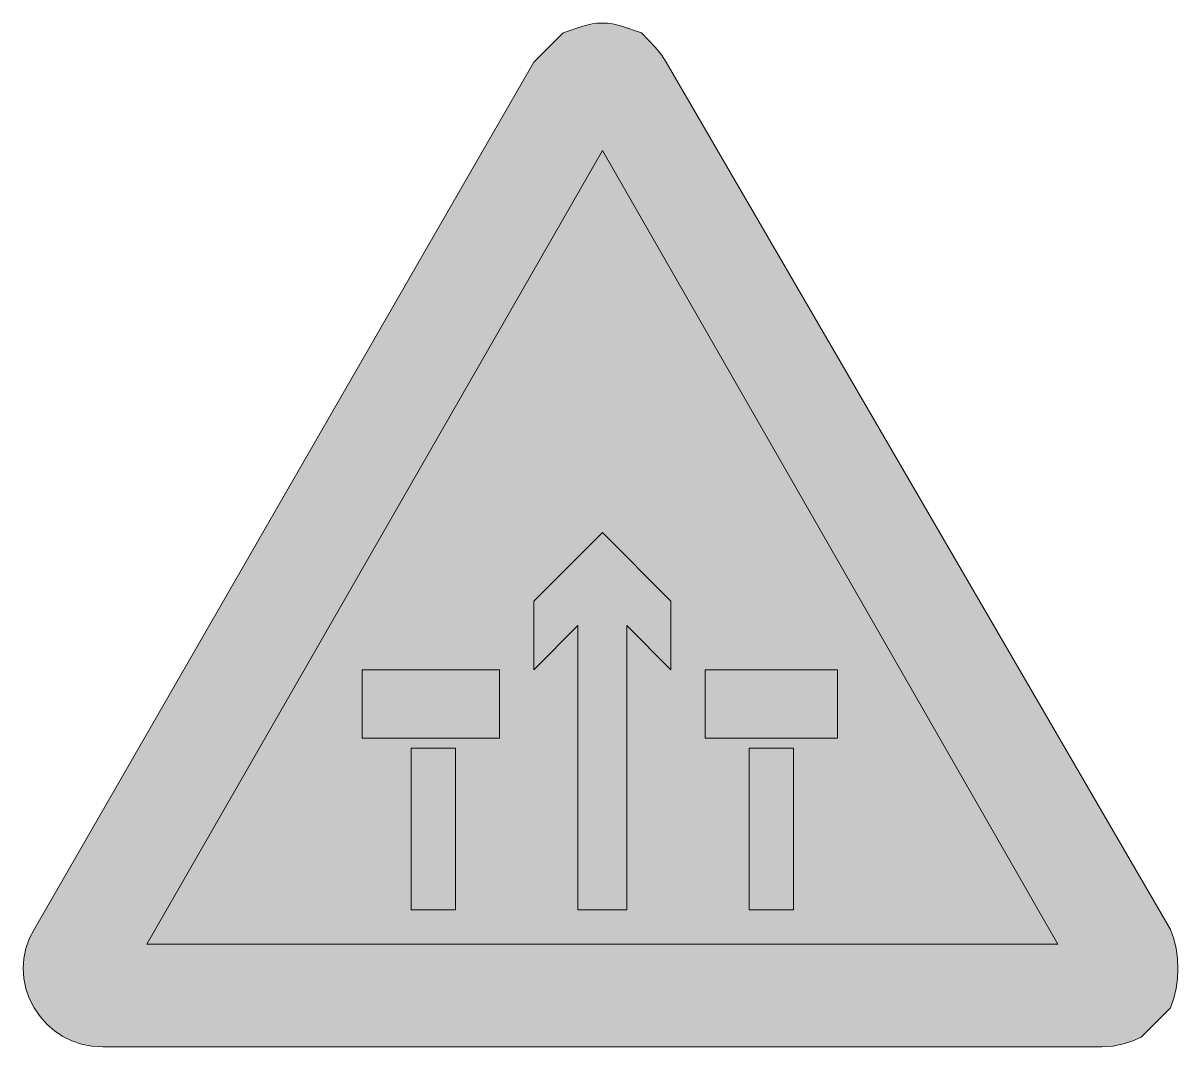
# Model space of a CAD drawing. Header units: metres. Extents: x 141 to 424, y 10 to 261.
import ezdxf

# ---------------------------------------------------------------- set-up
doc = ezdxf.new("R2010")
doc.units = ezdxf.units.M
for name, color, linetype, true_color in [('FILL_BLACK_000000', 7, 'Continuous', 0x000000), ('FILL_RED_FF0000', 7, 'Continuous', 0xff0000), ('FILL_WHITE_FFFFFF', 7, 'Continuous', 0xffffff)]:
    doc.layers.add(name, color=color, linetype=linetype, true_color=true_color)

msp = doc.modelspace()

# ---------------------------------------------------------------- hatches: boundary and pattern name
at = {"layer": 'FILL_BLACK_000000', "true_color": 0x000000}
h = msp.add_hatch(color=7, dxfattribs=at)
h.dxf.hatch_style = 1
h.paths.add_polyline_path([(299.73, 119.28), (299.73, 102.48), (288.93, 113.28), (288.93, 43.68), (276.93, 43.68), (276.93, 113.28), (266.13, 102.48), (266.13, 119.28), (282.93, 136.08), (299.73, 119.28)])
h = msp.add_hatch(color=7, dxfattribs=at)
h.dxf.hatch_style = 1
h.paths.add_polyline_path([(246.93, 43.68), (236.13, 43.68), (236.13, 83.28), (246.93, 83.28), (246.93, 43.68)])
h = msp.add_hatch(color=7, dxfattribs=at)
h.dxf.hatch_style = 1
h.paths.add_polyline_path([(329.73, 43.68), (318.93, 43.68), (318.93, 83.28), (329.73, 83.28), (329.73, 43.68)])
at = {"layer": 'FILL_RED_FF0000', "true_color": 0xff0000}
h = msp.add_hatch(color=7, dxfattribs=at)
h.dxf.hatch_style = 1
h.paths.add_polyline_path([(266.13, 251.28), (273.33, 258.48), (278.13, 260.13), (280.42, 260.67), (281.63, 260.83), (282.93, 260.88), (284.23, 260.83), (285.44, 260.67), (287.73, 260.13), (292.53, 258.48), (295.98, 254.88), (297.42, 253.08), (298.53, 251.28), (422.13, 38.88), (422.92, 36.58), (423.48, 34.19), (423.82, 31.75), (423.93, 29.28), (423.82, 26.81), (423.48, 24.37), (422.92, 21.98), (422.13, 19.68), (414.93, 12.48), (412.92, 11.6), (410.58, 10.83), (408.01, 10.29), (405.33, 10.08), (160.53, 10.08), (157.89, 10.25), (155.37, 10.74), (153, 11.54), (150.78, 12.63), (148.73, 14.01), (146.86, 15.65), (145.19, 17.54), (143.73, 19.68), (142.55, 21.98), (141.71, 24.37), (141.2, 26.81), (141.03, 29.28), (141.2, 31.75), (141.71, 34.19), (142.55, 36.58), (143.73, 38.88), (266.13, 251.28)])
h = msp.add_hatch(color=7, dxfattribs=at)
h.dxf.hatch_style = 1
h.paths.add_polyline_path([(257.73, 85.68), (224.13, 85.68), (224.13, 102.48), (257.73, 102.48), (257.73, 85.68)])
h = msp.add_hatch(color=7, dxfattribs=at)
h.dxf.hatch_style = 1
h.paths.add_polyline_path([(340.53, 85.68), (308.13, 85.68), (308.13, 102.48), (340.53, 102.48), (340.53, 85.68)])
at = {"layer": 'FILL_WHITE_FFFFFF', "true_color": 0xffffff}
h = msp.add_hatch(color=7, dxfattribs=at)
h.dxf.hatch_style = 1
h.paths.add_polyline_path([(171.33, 35.28), (282.93, 229.68), (394.53, 35.28), (171.33, 35.28)])

# ---------------------------------------------------------------- linework, layer by layer
at = {"layer": 'FILL_BLACK_000000', "lineweight": 0, "true_color": 0x000000}
for points in [[(299.73, 119.28), (299.73, 102.48), (288.93, 113.28), (288.93, 43.68), (276.93, 43.68), (276.93, 113.28), (266.13, 102.48), (266.13, 119.28), (282.93, 136.08)], [(246.93, 43.68), (236.13, 43.68), (236.13, 83.28), (246.93, 83.28)], [(329.73, 43.68), (318.93, 43.68), (318.93, 83.28), (329.73, 83.28)]]:
    msp.add_lwpolyline(points, close=True, dxfattribs=at)
at = {"layer": 'FILL_RED_FF0000', "lineweight": 0, "true_color": 0xff0000}
for points in [[(266.13, 251.28), (273.33, 258.48), (278.13, 260.13), (280.42, 260.67), (281.63, 260.83), (282.93, 260.88), (284.23, 260.83), (285.44, 260.67), (287.73, 260.13), (292.53, 258.48), (295.98, 254.88), (297.42, 253.08), (298.53, 251.28), (422.13, 38.88), (422.92, 36.58), (423.48, 34.19), (423.82, 31.75), (423.93, 29.28), (423.82, 26.81), (423.48, 24.37), (422.92, 21.98), (422.13, 19.68), (414.93, 12.48), (412.92, 11.6), (410.58, 10.83), (408.01, 10.29), (405.33, 10.08), (160.53, 10.08), (157.89, 10.25), (155.37, 10.74), (153, 11.54), (150.78, 12.63), (148.73, 14.01), (146.86, 15.65), (145.19, 17.54), (143.73, 19.68), (142.55, 21.98), (141.71, 24.37), (141.2, 26.81), (141.03, 29.28), (141.2, 31.75), (141.71, 34.19), (142.55, 36.58), (143.73, 38.88)], [(257.73, 85.68), (224.13, 85.68), (224.13, 102.48), (257.73, 102.48)], [(340.53, 85.68), (308.13, 85.68), (308.13, 102.48), (340.53, 102.48)]]:
    msp.add_lwpolyline(points, close=True, dxfattribs=at)
at = {"layer": 'FILL_WHITE_FFFFFF', "lineweight": 0, "true_color": 0xff0000}
msp.add_lwpolyline([(171.33, 35.28), (282.93, 229.68), (394.53, 35.28)], close=True, dxfattribs=at)

doc.saveas('drawing.dxf')
